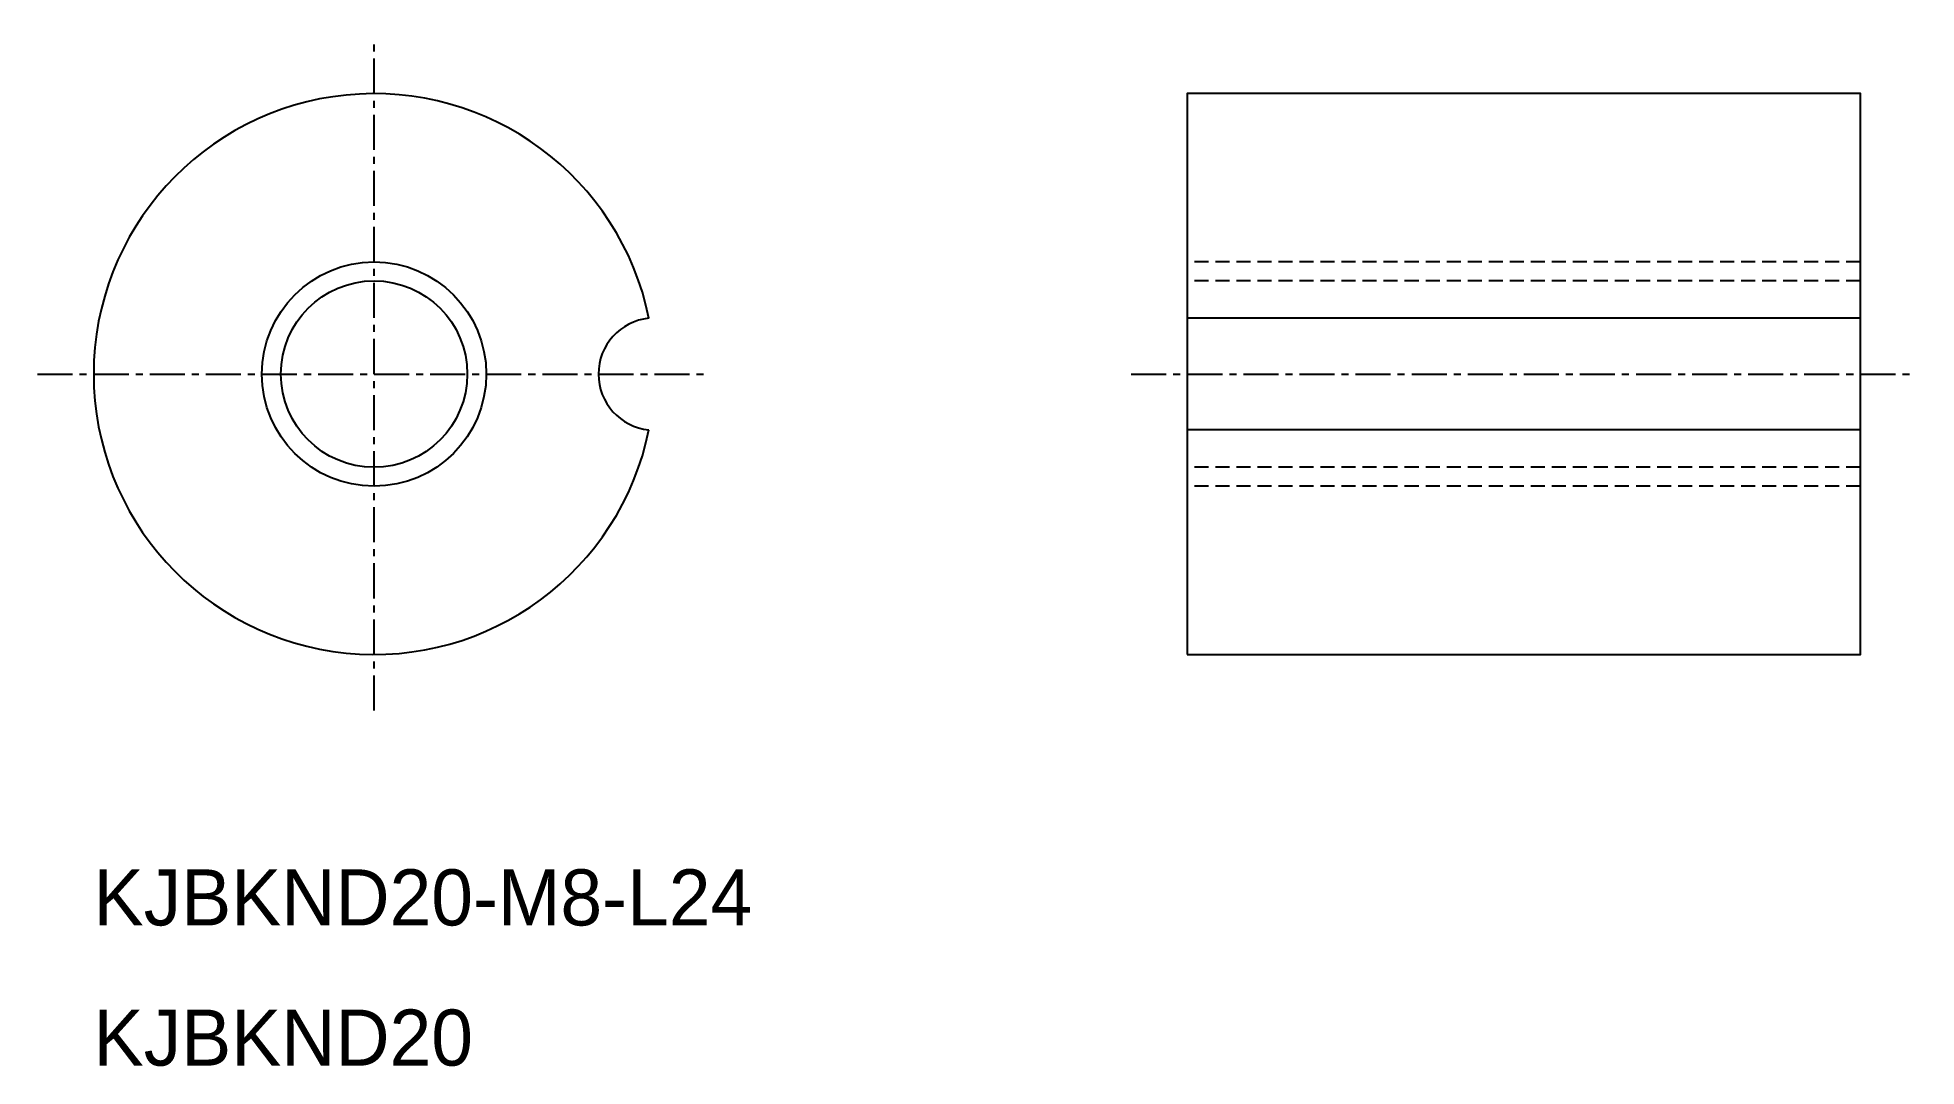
# Model space of a CAD drawing. Extents: x -1220 to -1153, y -1009.9 to -973.2.
import ezdxf

# ---------------------------------------------------------------- set-up
doc = ezdxf.new("R2010")
doc.units = 0
doc.linetypes.add('CENTER', pattern=[2, 1.25, -0.25, 0.25, -0.25])
doc.linetypes.add('DASHED', pattern=[0.75, 0.5, -0.25])
doc.layers.get('0').update_dxf_attribs({"linetype": 'CONTINUOUS'})
doc.layers.add('CENTER', color=1, linetype='CENTER')

msp = doc.modelspace()

# ---------------------------------------------------------------- linework, layer by layer
at = {"color": 3, "linetype": 'DASHED'}
for p, q in [((-1154.95, -981.167), (-1178.95, -981.167)), ((-1154.95, -981.843), (-1178.95, -981.843)), ((-1154.95, -988.49), (-1178.95, -988.49)), ((-1154.95, -989.167), (-1178.95, -989.167))]:
    msp.add_line(p, q, dxfattribs=at)
at = {"color": 7, "linetype": 'CONTINUOUS'}
for p, q in [((-1154.95, -983.177), (-1178.95, -983.177)), ((-1154.95, -987.157), (-1178.95, -987.157))]:
    msp.add_line(p, q, dxfattribs=at)
msp.add_lwpolyline([(-1178.95, -995.167), (-1154.95, -995.167), (-1154.95, -975.167), (-1178.95, -975.167)], close=True)
at = {"color": 3, "linetype": 'CONTINUOUS'}
msp.add_circle((-1207.95, -985.167), 4, dxfattribs=at)
at = {"color": 7, "linetype": 'CONTINUOUS'}
msp.add_circle((-1207.95, -985.167), 3.324, dxfattribs=at)
msp.add_arc((-1207.95, -985.167), 10, 11.47834, 348.52166)
msp.add_arc((-1197.95, -985.167), 2, 95.73917, 264.26083, dxfattribs=at)
at = {"layer": 'CENTER', "color": 1, "linetype": 'CENTER'}
for p, q in [((-1207.95, -997.167), (-1207.95, -973.167)), ((-1219.95, -985.167), (-1195.95, -985.167)), ((-1180.95, -985.167), (-1152.95, -985.167))]:
    msp.add_line(p, q, dxfattribs=at)

# ---------------------------------------------------------------- texts
for s, p in [('KJBKND20-M8-L24', (-1217.95, -1004.832)), ('KJBKND20', (-1217.95, -1009.832))]:
    msp.add_text(s, height=2).set_placement(p)

doc.saveas('drawing.dxf')
